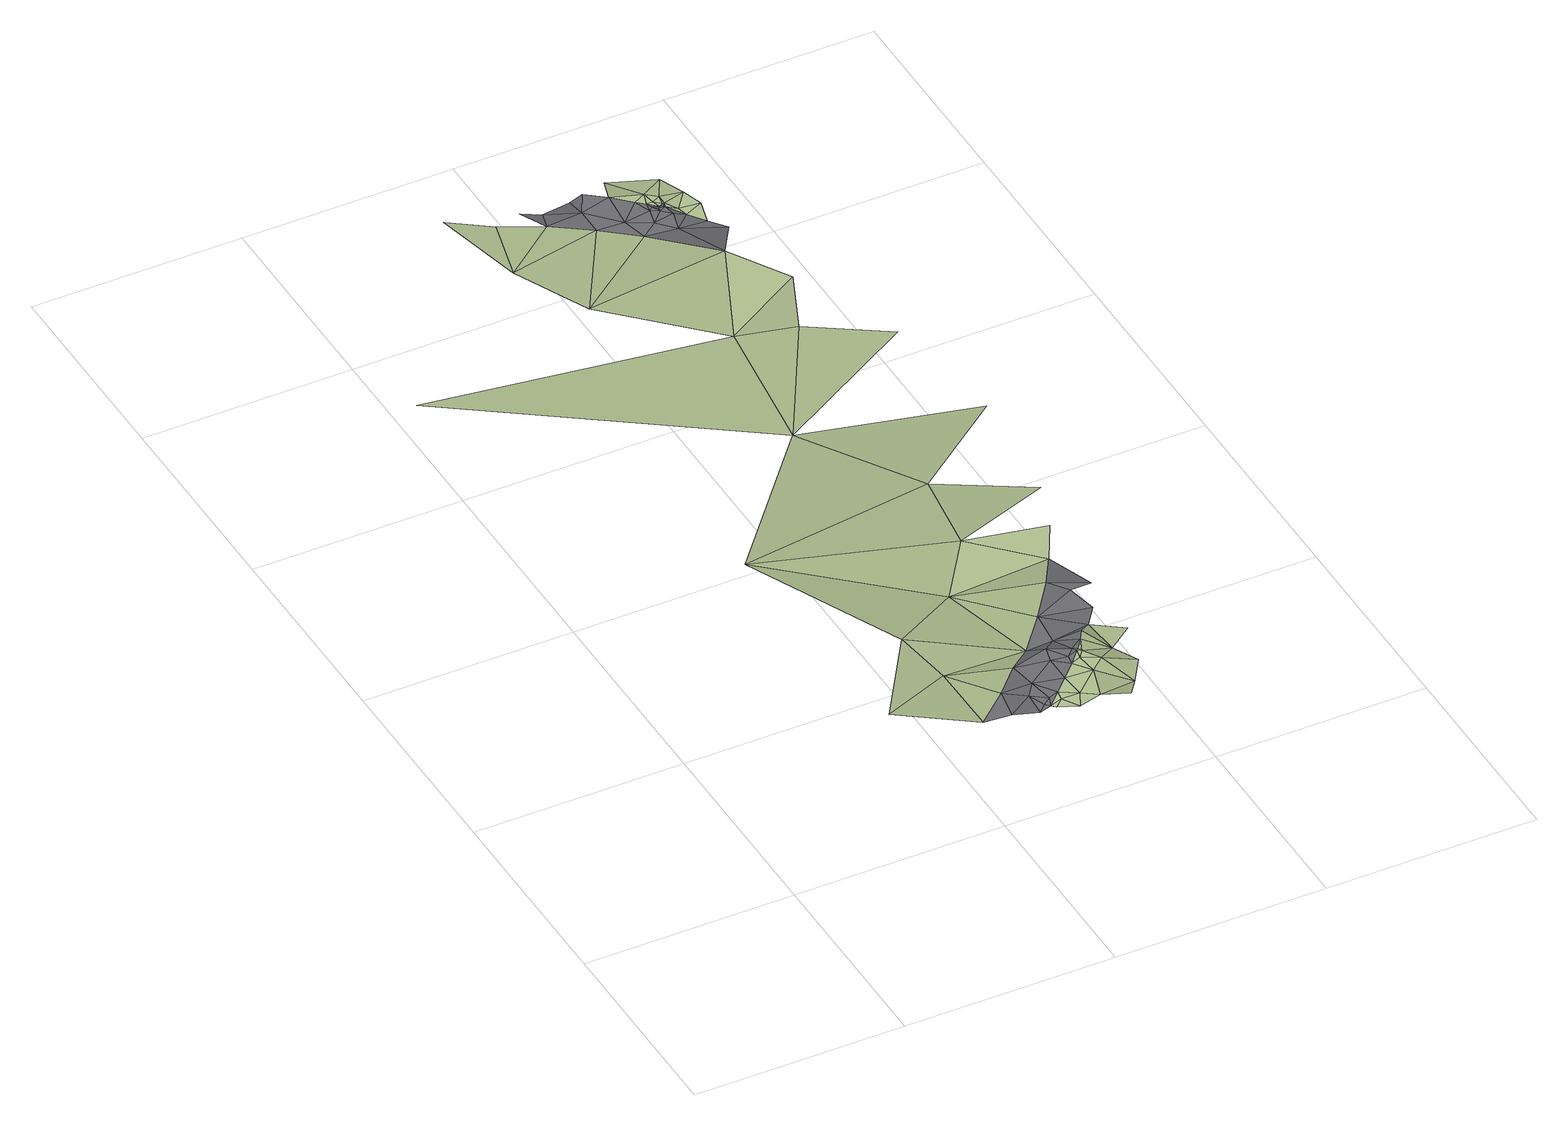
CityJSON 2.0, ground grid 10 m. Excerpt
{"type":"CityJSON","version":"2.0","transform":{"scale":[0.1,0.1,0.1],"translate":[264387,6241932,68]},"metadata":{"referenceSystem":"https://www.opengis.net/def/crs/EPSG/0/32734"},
"CityObjects":{
"terrain1":{"type":"TINRelief","geometry":[{"type":"CompositeSurface","lod":"1","boundaries":[[[0,1,2]],[[3,2,1]],[[0,4,1]],[[1,4,5]],[[1,6,3]],[[7,8,9]],[[3,10,11]],[[6,1,5]],[[12,7,9]],[[9,8,13]],[[13,14,9]],[[9,14,12]],[[15,12,14]],[[6,10,3]],[[16,14,13]],[[14,17,15]],[[17,14,16]],[[17,18,15]],[[11,10,19]],[[20,18,17]],[[21,17,16]],[[20,22,18]],[[21,16,23]],[[6,24,10]],[[17,25,20]],[[26,22,20]],[[20,25,26]],[[27,22,26]],[[21,25,17]],[[27,26,28]],[[25,29,26]],[[28,26,29]],[[19,30,11]],[[25,21,31]],[[24,32,10]],[[33,28,29]],[[31,29,25]],[[11,30,34]],[[29,35,33]],[[10,36,19]],[[37,38,34]],[[36,10,32]],[[39,35,29]],[[19,36,40]],[[30,19,41]],[[42,43,44]],[[45,44,46]],[[47,42,44]],[[34,30,48]],[[44,45,47]],[[49,37,34]],[[50,46,37]],[[45,46,51]],[[34,52,49]],[[46,50,51]],[[49,53,37]],[[37,53,50]],[[54,55,56]],[[56,55,57]],[[54,58,55]],[[59,60,58]],[[60,55,58]],[[60,59,61]],[[59,62,61]],[[61,62,63]],[[55,60,64]],[[65,61,63]],[[61,64,60]],[[61,65,64]],[[66,65,63]],[[63,67,66]],[[68,57,55]],[[68,55,64]],[[64,65,69]],[[69,65,66]],[[67,70,66]],[[70,67,71]],[[64,69,68]],[[66,70,69]]]}]},
"road1":{"type":"Road","attributes":{"highway":"motorway_link","surface":"asphalt","lanes":1,"width":2.2,"oneway":"yes"},"geometry":[{"type":"MultiSurface","lod":"1","boundaries":[[[4,0,72]],[[73,4,72]],[[73,72,74]],[[75,73,74]],[[75,74,7]],[[76,4,73]],[[73,75,77]],[[5,4,76]],[[75,7,77]],[[76,73,77]],[[7,12,77]],[[76,77,12]],[[15,76,12]],[[76,78,5]],[[76,15,78]],[[79,5,78]],[[79,6,5]],[[18,78,15]],[[79,78,80]],[[80,78,18]],[[81,6,79]],[[80,82,79]],[[18,22,80]],[[81,79,82]],[[80,22,82]],[[24,6,81]],[[22,27,82]],[[82,27,28]],[[81,82,28]],[[81,28,33]],[[35,24,81]],[[35,81,33]],[[24,35,83]],[[84,32,24]],[[84,24,83]],[[84,85,32]],[[32,85,36]],[[86,47,87]],[[87,47,88]],[[47,45,88]],[[87,88,89]],[[88,45,90]],[[51,90,45]],[[91,89,88]],[[90,56,88]],[[88,56,91]],[[51,92,90]],[[54,56,90]],[[93,92,51]],[[90,92,94]],[[51,50,93]],[[54,90,94]],[[92,95,94]],[[54,94,58]],[[93,96,92]],[[58,94,97]],[[95,92,96]],[[94,95,97]],[[97,95,98]],[[59,58,97]],[[59,97,98]],[[95,63,98]],[[59,98,62]],[[95,96,63]],[[67,96,93]],[[99,93,50]],[[63,62,98]],[[67,63,96]],[[93,71,67]],[[99,71,93]]]}]}
},
"vertices":[
[98,16,53],[100,56,49],[65,38,54],[96,86,49],[114,30,53],[127,44,52],[140,57,47],[129,14,52],[131,12,52],[135,16,52],[131,110,42],[70,178,34],[136,21,52],[140,8,52],[144,16,52],[143,28,52],[151,11,52],[156,27,52],[150,35,52],[153,141,42],[155,37,52],[171,18,47],[156,42,52],[163,6,52],[155,75,47],[163,33,52],[158,41,52],[157,43,52],[161,48,52],[173,42,47],[162,188,36],[179,30,47],[169,94,47],[164,53,52],[135,259,22],[172,62,46],[180,113,42],[146,333,19],[8,357,16],[185,51,47],[191,133,42],[203,164,36],[98,457,8],[80,470,8],[89,424,10],[132,431,12],[103,382,15],[116,445,10],[212,230,30],[172,324,21],[170,387,18],[148,418,12],[205,297,25],[187,358,18],[155,440,12],[161,443,12],[147,448,12],[152,462,8],[159,437,12],[163,433,12],[162,437,12],[165,434,12],[164,433,12],[165,432,12],[166,439,12],[166,434,12],[170,429,11],[171,424,11],[172,450,11],[177,438,11],[180,428,11],[177,416,11],
[111,15,53],[124,24,52],[123,12,52],[127,16,52],[129,31,52],[131,19,52],[143,41,52],[145,49,52],[151,40,52],[153,58,47],[155,44,52],[179,71,46],[176,86,46],[186,86,46],[111,460,8],[119,455,8],[132,444,12],[133,457,8],[145,430,12],[138,455,12],[156,424,12],[163,416,12],[158,432,12],[162,430,12],[166,426,12],[160,434,12],[162,432,12],[183,408,11]
]}
